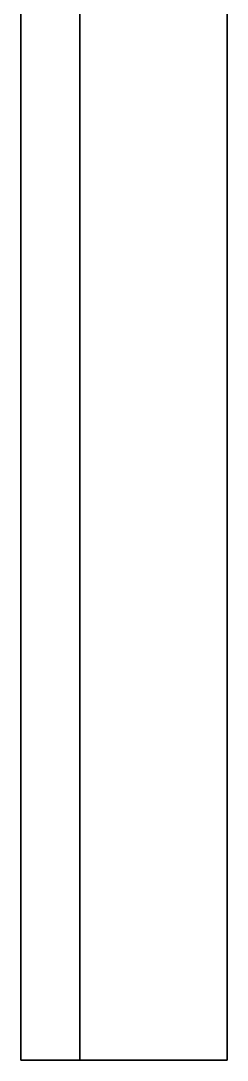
# Model space of a CAD drawing. Extents: x -5 to 335, y -500 to 0.
# Drawn here: x 177.74 to 184.54, y -500 to -465.72 of the extents above; entities that cross this region are included whole.
import ezdxf

# ---------------------------------------------------------------- set-up
doc = ezdxf.new("R2010")
doc.units = 0
doc.header["$MEASUREMENT"] = 0
doc.layers.add('ACESSORIO', color=7, linetype='CONTINUOUS')

msp = doc.modelspace()

# ---------------------------------------------------------------- linework, layer by layer
at = {"layer": 'ACESSORIO'}
for points in [[(177.74, -500, 4.07), (179.68, -500, 4.07), (179.68, 0, 4.07), (177.74, 0, 4.07)], [(179.68, -500, 4.07), (177.74, -500, 4.07), (177.74, 0, 4.07), (179.68, 0, 4.07)], [(177.74, -500, 56.98), (179.68, -500, 56.98), (179.68, 0, 56.98), (177.74, 0, 56.98)], [(177.74, -500, 56.98), (177.74, -500, 4.07), (177.74, 0, 4.07), (177.74, 0, 56.98)], [(179.68, -500, 4.07), (184.54, -500, 4.07), (184.54, 0, 4.07), (179.68, 0, 4.07)], [(179.68, -500, 6.1), (184.54, -500, 6.1), (184.54, 0, 6.1), (179.68, 0, 6.1)], [(179.68, -500, 54.94), (184.54, -500, 54.94), (184.54, 0, 54.94), (179.68, 0, 54.94)], [(179.68, -500, 56.98), (184.54, -500, 56.98), (184.54, 0, 56.98), (179.68, 0, 56.98)], [(179.68, -500, 56.98), (179.68, -500, 4.07), (179.68, 0, 4.07), (179.68, 0, 56.98)], [(184.54, 0, 4.07), (184.54, 0, 6.1), (184.54, -500, 6.1), (184.54, -500, 4.07)], [(184.54, 0, 56.98), (184.54, 0, 54.94), (184.54, -500, 54.94), (184.54, -500, 56.98)], [(177.74, -500, 56.98), (179.68, -500, 56.98), (179.68, -500, 4.07), (177.74, -500, 4.07)], [(184.54, -500, 4.07), (184.54, -500, 6.1), (179.68, -500, 6.1), (179.68, -500, 4.07)], [(184.54, -500, 56.98), (184.54, -500, 54.94), (179.68, -500, 54.94), (179.68, -500, 56.98)]]:
    msp.add_3dface(points, dxfattribs=at)

doc.saveas('drawing.dxf')
